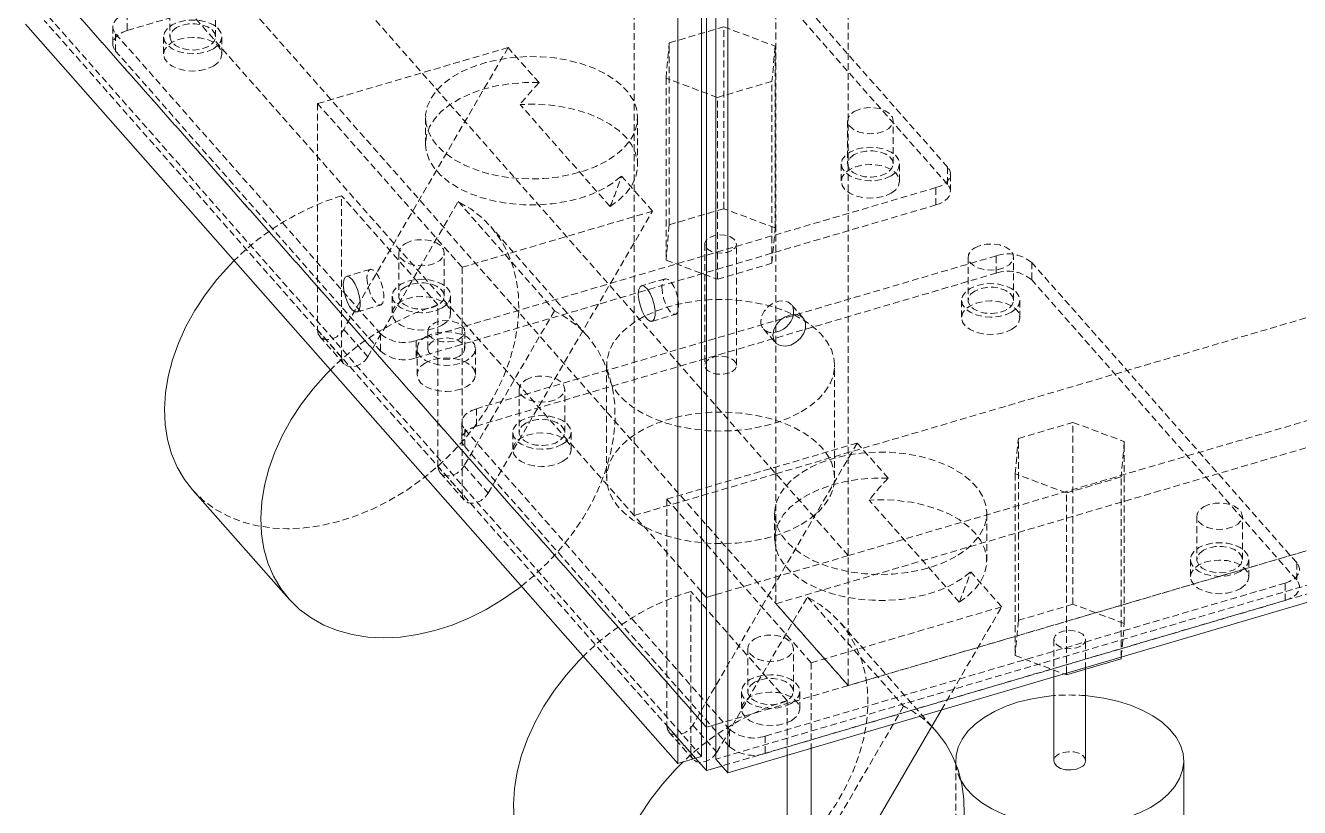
# Model space of a CAD drawing. Header units: millimetres. Extents: x 1529 to 6255, y 1713 to 5797.
# Drawn here: x 4524.1 to 4764.3, y 4418.7 to 4566.2 of the extents above; entities that cross this region are included whole.
import ezdxf

# ---------------------------------------------------------------- set-up
doc = ezdxf.new("R2010")
doc.units = ezdxf.units.MM
doc.linetypes.add('HIDDEN', pattern=[1.905, 1.27, -0.635])

msp = doc.modelspace()

# ---------------------------------------------------------------- linework, layer by layer
at = {"color": 7, "linetype": 'Continuous', "lineweight": 15}
for p, q in [((4651.606, 4996.657), (4651.606, 4428.344)), ((4647.151, 4995.346), (4647.151, 4427.034)), ((4654.296, 4996.152), (4654.296, 4427.84)), ((4656.566, 4425.268), (4656.566, 4993.58)), ((4652.514, 4964.6), (4652.514, 4458.344)), ((4524.12, 4566.427), (4647.151, 4427.034)), ((5011.989, 4529.813), (4656.566, 4425.268)), ((4555.622, 4478.622), (4573.781, 4458.047)), ((4652.514, 4458.344), (4651.606, 4459.373)), ((4654.296, 4458.868), (4652.514, 4458.344)), ((4652.514, 4458.344), (4652.514, 4433.848)), ((4720.411, 4443.728), (4730.7, 4446.754)), ((4730.7, 4446.754), (4730.73, 4447.083)), ((4730.7, 4446.754), (4730.7, 4447.074)), ((4724.016, 4427.522), (4724.016, 4444.788)), ((4718.016, 4443.343), (4718.016, 4427.522)), ((4719.933, 4443.907), (4720.411, 4443.728)), ((4720.411, 4443.728), (4720.411, 4444.048)), ((4677.184, 4403.406), (4696.839, 4437.114)), ((4652.514, 4433.848), (4651.606, 4434.877)), ((4651.606, 4434.877), (4652.514, 4433.848)), ((4652.514, 4433.848), (4654.296, 4434.372)), ((4652.514, 4433.848), (4654.296, 4434.372)), ((4652.514, 4433.848), (4652.514, 4425.683)), ((4695.84, 4433.094), (4695.03, 4434.012)), ((4672.265, 4429.886), (4672.265, 4403.287)), ((4647.151, 4427.034), (4651.606, 4428.344)), ((4652.514, 4425.683), (4650.462, 4428.008)), ((4654.296, 4427.84), (4656.566, 4425.268)), ((4667.725, 4408.431), (4667.725, 4428.55)), ((4699.516, 4427.522), (4699.516, 4427.054)), ((4742.516, 4406.292), (4742.516, 4427.522)), ((4655.441, 4426.543), (4652.514, 4425.683))]:
    msp.add_line(p, q, dxfattribs=at)
at = {"color": 7, "linetype": 'HIDDEN', "lineweight": 0}
for p, q in [((4665.625, 4481.638), (4665.625, 4987.893)), ((4638.895, 4980.031), (4638.895, 4473.775)), ((4679.245, 4972.462), (4679.245, 4466.207)), ((4679.245, 4466.207), (4554.397, 4607.658)), ((4651.606, 4459.373), (4527.667, 4599.795)), ((4697.977, 4539.48), (4648.038, 4596.061)), ((4543.302, 4565.227), (4641.313, 4594.056)), ((4697.977, 4536.214), (4648.038, 4592.795)), ((4554.397, 4583.161), (4679.245, 4441.711)), ((4651.606, 4434.877), (4527.667, 4575.299)), ((4527.667, 4575.299), (4651.606, 4434.877)), ((4551.359, 4572.194), (4551.359, 4564.029)), ((4559.959, 4564.029), (4559.959, 4572.194)), ((4650.462, 4428.008), (4527.667, 4567.134)), ((4651.606, 4428.344), (4528.575, 4567.738)), ((4543.302, 4568.493), (4543.302, 4565.227)), ((4540.572, 4565.921), (4540.572, 4562.655)), ((4541.117, 4564.611), (4591.056, 4508.03)), ((4541.117, 4561.345), (4541.117, 4564.611)), ((4645.503, 4562.893), (4655.791, 4565.919)), ((4655.791, 4565.919), (4665.475, 4562.289)), ((4655.791, 4531.625), (4655.791, 4565.919)), ((4550.159, 4564.029), (4550.159, 4560.763)), ((4561.159, 4560.763), (4561.159, 4564.029)), ((4579.197, 4551.449), (4615.114, 4562.013)), ((4615.114, 4562.013), (4584.116, 4508.852)), ((4620.954, 4555.397), (4615.114, 4562.013)), ((4644.899, 4556.236), (4645.503, 4562.893)), ((4645.503, 4528.598), (4645.503, 4562.893)), ((4665.475, 4562.289), (4664.871, 4555.632)), ((4665.475, 4527.994), (4665.475, 4562.289)), ((4591.056, 4504.764), (4541.117, 4561.345)), ((4665.625, 4481.638), (4932.927, 4560.263)), ((4644.899, 4556.236), (4644.899, 4521.942)), ((4654.583, 4552.606), (4644.899, 4556.236)), ((4664.871, 4555.632), (4654.583, 4552.606)), ((4664.871, 4521.337), (4664.871, 4555.632)), ((4654.583, 4518.311), (4654.583, 4552.606)), ((4606.436, 4520.587), (4579.197, 4551.449)), ((4579.197, 4551.449), (4579.197, 4508.732)), ((4634.351, 4532.035), (4617.37, 4551.275)), ((4599.547, 4548.779), (4599.547, 4543.88)), ((4639.547, 4539.797), (4639.547, 4548.779)), ((4679.134, 4548.227), (4679.134, 4540.062)), ((4687.734, 4540.062), (4687.734, 4548.227)), ((4679.245, 4466.207), (4946.547, 4544.832)), ((4654.296, 4434.372), (5011.501, 4539.441)), ((4677.934, 4540.062), (4677.934, 4536.796)), ((4688.934, 4536.796), (4688.934, 4540.062)), ((4697.977, 4539.48), (4697.977, 4536.214)), ((4698.522, 4534.904), (4698.522, 4538.17)), ((4597.781, 4506.769), (4695.791, 4535.598)), ((4642.353, 4531.151), (4636.514, 4537.768)), ((4665.625, 4457.142), (4932.927, 4535.767)), ((4695.791, 4532.332), (4695.791, 4535.598)), ((4601.896, 4513.482), (4583.737, 4534.057)), ((4583.737, 4503.589), (4583.737, 4534.057)), ((4588.656, 4503.708), (4605.715, 4532.965)), ((4597.781, 4503.503), (4695.791, 4532.332)), ((4605.715, 4532.965), (4623.875, 4512.39)), ((4642.353, 4531.151), (4606.436, 4520.587)), ((4611.356, 4477.99), (4642.353, 4531.151)), ((4655.791, 4531.625), (4645.503, 4528.598)), ((5009.719, 4532.385), (4654.296, 4427.84)), ((5011.501, 4531.276), (4655.441, 4426.543)), ((4665.475, 4527.994), (4655.791, 4531.625)), ((4630.012, 4507.677), (4611.852, 4528.252)), ((4645.503, 4528.598), (4644.899, 4521.942)), ((4664.871, 4521.337), (4665.475, 4527.994)), ((4652.187, 4524.968), (4652.187, 4502.105)), ((4658.187, 4502.105), (4658.187, 4524.968)), ((4594.488, 4523.33), (4594.488, 4515.164)), ((4603.088, 4515.164), (4603.088, 4523.33)), ((4707.141, 4522.739), (4609.131, 4493.91)), ((4644.899, 4521.942), (4654.583, 4518.311)), ((4654.583, 4518.311), (4664.871, 4521.337)), ((4701.834, 4522.509), (4701.834, 4514.344)), ((4707.141, 4519.473), (4707.141, 4522.739)), ((4710.434, 4514.344), (4710.434, 4522.509)), ((4763.805, 4464.897), (4713.866, 4521.477)), ((4713.866, 4521.477), (4713.866, 4518.211)), ((4589.103, 4520.179), (4584.648, 4518.869)), ((4606.436, 4520.587), (4606.436, 4477.87)), ((4609.131, 4490.644), (4707.141, 4519.473)), ((4946.547, 4520.335), (4679.245, 4441.711)), ((4644.717, 4518.41), (4640.262, 4517.1)), ((4763.805, 4461.631), (4713.866, 4518.211)), ((4593.288, 4515.164), (4593.288, 4511.898)), ((4604.288, 4511.898), (4604.288, 4515.164)), ((4700.634, 4514.344), (4700.634, 4511.077)), ((4711.634, 4511.077), (4711.634, 4514.344)), ((4586.623, 4512.153), (4591.078, 4513.464)), ((4601.896, 4483.014), (4601.896, 4513.482)), ((4623.875, 4512.39), (4606.816, 4483.133)), ((4642.237, 4510.384), (4646.692, 4511.694)), ((4670.774, 4511.012), (4668.504, 4513.584)), ((4583.737, 4503.589), (4579.197, 4508.732)), ((4579.621, 4507.533), (4584.161, 4502.39)), ((4584.116, 4508.852), (4588.656, 4503.708)), ((4591.056, 4508.03), (4591.056, 4504.764)), ((4597.781, 4506.769), (4597.781, 4503.503)), ((4599.956, 4508.505), (4599.956, 4505.239)), ((4606.956, 4505.239), (4606.956, 4508.505)), ((4663.255, 4508.952), (4665.525, 4506.38)), ((4597.956, 4505.239), (4597.956, 4500.339)), ((4608.956, 4500.339), (4608.956, 4505.239)), ((4633.687, 4502.105), (4633.687, 4480.875)), ((4676.687, 4480.875), (4676.687, 4502.105)), ((4617.188, 4497.611), (4617.188, 4489.446)), ((4625.788, 4489.446), (4625.788, 4497.611)), ((4609.131, 4493.91), (4609.131, 4490.644)), ((4606.4, 4491.338), (4606.4, 4488.072)), ((4606.945, 4490.027), (4656.884, 4433.447)), ((4606.945, 4486.761), (4606.945, 4490.027)), ((4711.331, 4488.31), (4721.62, 4491.336)), ((4721.62, 4491.336), (4731.304, 4487.706)), ((4721.62, 4457.042), (4721.62, 4491.336)), ((4615.988, 4489.446), (4615.988, 4486.18)), ((4626.988, 4486.18), (4626.988, 4489.446)), ((4645.025, 4476.865), (4680.943, 4487.43)), ((4680.943, 4487.43), (4649.945, 4434.268)), ((4686.782, 4480.814), (4680.943, 4487.43)), ((4710.727, 4481.653), (4711.331, 4488.31)), ((4711.331, 4454.015), (4711.331, 4488.31)), ((4731.304, 4487.706), (4730.7, 4481.049)), ((4731.304, 4453.411), (4731.304, 4487.706)), ((4656.884, 4430.181), (4606.945, 4486.761)), ((4606.436, 4477.87), (4601.896, 4483.014)), ((4606.816, 4483.133), (4611.356, 4477.99)), ((4602.32, 4481.815), (4606.86, 4476.671)), ((4638.895, 4473.775), (4665.625, 4481.638)), ((4679.245, 4466.207), (4665.625, 4481.638)), ((4665.625, 4481.638), (4665.625, 4457.142)), ((4710.727, 4481.653), (4710.727, 4447.358)), ((4720.411, 4478.023), (4710.727, 4481.653)), ((4730.7, 4481.049), (4720.411, 4478.023)), ((4730.7, 4447.074), (4730.7, 4481.049)), ((4720.411, 4444.048), (4720.411, 4478.023)), ((4672.265, 4446.003), (4645.025, 4476.865)), ((4645.025, 4476.865), (4645.025, 4434.149)), ((4700.18, 4457.451), (4683.198, 4476.691)), ((4651.606, 4459.373), (4638.895, 4473.775)), ((4665.375, 4474.196), (4665.375, 4469.297)), ((4705.375, 4465.214), (4705.375, 4474.196)), ((4744.963, 4473.644), (4744.963, 4465.479)), ((4753.563, 4465.479), (4753.563, 4473.644)), ((4679.245, 4466.207), (4654.296, 4458.868)), ((4679.245, 4441.711), (4679.245, 4466.207)), ((4743.763, 4465.479), (4743.763, 4462.213)), ((4754.763, 4462.213), (4754.763, 4465.479)), ((4763.805, 4464.897), (4763.805, 4461.631)), ((4663.609, 4432.186), (4761.62, 4461.015)), ((4708.182, 4456.568), (4702.343, 4463.184)), ((4761.62, 4457.749), (4761.62, 4461.015)), ((4667.725, 4438.899), (4649.565, 4459.474)), ((4649.565, 4429.005), (4649.565, 4459.474)), ((4654.485, 4429.125), (4671.544, 4458.381)), ((4663.609, 4428.92), (4761.62, 4457.749)), ((4679.245, 4441.711), (4665.625, 4457.142)), ((4671.544, 4458.381), (4689.703, 4437.807)), ((4708.182, 4456.568), (4672.265, 4446.003)), ((4696.839, 4437.114), (4708.182, 4456.568)), ((4721.62, 4457.042), (4711.331, 4454.015)), ((4731.304, 4453.411), (4721.62, 4457.042)), ((4711.331, 4454.015), (4710.727, 4447.358)), ((4695.03, 4434.012), (4677.681, 4453.668)), ((4730.73, 4447.083), (4731.304, 4453.411)), ((4718.016, 4450.385), (4718.016, 4443.343)), ((4724.016, 4444.788), (4724.016, 4450.385)), ((4660.317, 4448.746), (4660.317, 4440.581)), ((4668.917, 4440.581), (4668.917, 4448.746)), ((4710.727, 4447.358), (4719.933, 4443.907)), ((4672.265, 4446.003), (4672.265, 4429.886)), ((4654.296, 4434.372), (4679.245, 4441.711)), ((4659.117, 4440.581), (4659.117, 4437.315)), ((4670.117, 4437.315), (4670.117, 4440.581)), ((4667.725, 4428.55), (4667.725, 4438.899)), ((4689.703, 4437.807), (4672.644, 4408.55)), ((4649.565, 4429.005), (4645.025, 4434.149)), ((4645.449, 4432.95), (4649.989, 4427.806)), ((4649.945, 4434.268), (4654.485, 4429.125)), ((4656.884, 4433.447), (4656.884, 4430.181)), ((4663.609, 4432.186), (4663.609, 4428.92)), ((4699.516, 4427.054), (4699.516, 4408.205))]:
    msp.add_line(p, q, dxfattribs=at)
at = {"color": 7, "linetype": 'HIDDEN', "lineweight": 0, "flags": 128}
for points in [[(4543.302, 4568.493), (4542.476, 4568.188), (4541.77, 4567.796), (4541.209, 4567.332), (4540.817, 4566.813), (4540.607, 4566.26), (4540.587, 4565.695), (4540.76, 4565.138), (4541.117, 4564.611)], [(4559.548, 4561.784), (4558.409, 4561.279), (4557.083, 4560.962), (4555.659, 4560.854), (4554.236, 4560.962), (4552.909, 4561.279), (4551.77, 4561.784), (4550.896, 4562.441), (4550.347, 4563.207), (4550.159, 4564.029), (4550.347, 4564.851), (4550.896, 4565.617), (4551.77, 4566.274), (4552.909, 4566.779), (4554.236, 4567.096), (4555.659, 4567.204), (4557.083, 4567.096), (4558.409, 4566.779), (4559.548, 4566.274), (4560.422, 4565.617), (4560.972, 4564.851), (4561.159, 4564.029), (4560.972, 4563.207), (4560.422, 4562.441), (4559.548, 4561.784)], [(4543.302, 4565.227), (4542.476, 4564.922), (4541.77, 4564.53), (4541.209, 4564.065), (4540.817, 4563.547), (4540.607, 4562.994), (4540.587, 4562.428), (4540.76, 4561.871), (4541.117, 4561.345)], [(4552.619, 4565.784), (4551.858, 4565.189), (4551.434, 4564.49), (4551.386, 4563.751), (4551.718, 4563.036), (4552.4, 4562.41), (4553.372, 4561.927), (4554.546, 4561.631), (4555.82, 4561.548), (4557.08, 4561.686), (4558.213, 4562.032), (4559.119, 4562.555), (4559.718, 4563.209), (4559.956, 4563.936), (4559.813, 4564.671), (4559.3, 4565.35), (4558.464, 4565.911), (4557.379, 4566.304), (4556.141, 4566.496), (4554.86, 4566.468), (4553.65, 4566.224), (4552.619, 4565.784)], [(4559.548, 4558.518), (4560.422, 4559.175), (4560.972, 4559.941), (4561.159, 4560.763), (4560.972, 4561.585), (4560.422, 4562.35), (4559.548, 4563.008), (4558.409, 4563.513), (4557.083, 4563.83), (4555.659, 4563.938), (4554.236, 4563.83), (4552.909, 4563.513), (4551.77, 4563.008), (4550.896, 4562.35), (4550.347, 4561.585), (4550.159, 4560.763), (4550.347, 4559.941), (4550.896, 4559.175), (4551.77, 4558.518), (4552.909, 4558.013), (4554.236, 4557.696), (4555.659, 4557.588), (4557.083, 4557.696), (4558.409, 4558.013), (4559.548, 4558.518)], [(4633.689, 4540.615), (4631.678, 4539.6), (4629.45, 4538.748), (4627.046, 4538.076), (4624.508, 4537.594), (4621.881, 4537.312), (4619.213, 4537.235), (4616.55, 4537.364), (4613.941, 4537.696), (4611.432, 4538.227), (4609.068, 4538.945), (4606.891, 4539.839), (4604.94, 4540.893), (4603.249, 4542.087), (4601.85, 4543.401), (4600.766, 4544.81), (4600.017, 4546.291), (4599.616, 4547.816), (4599.572, 4549.358), (4599.884, 4550.89), (4600.546, 4552.384), (4601.548, 4553.814), (4602.871, 4555.154), (4604.492, 4556.38), (4606.381, 4557.47), (4608.505, 4558.406), (4610.826, 4559.17), (4613.303, 4559.748), (4615.891, 4560.131), (4618.544, 4560.311), (4621.216, 4560.285), (4623.857, 4560.054), (4626.422, 4559.621), (4628.864, 4558.996), (4631.14, 4558.188), (4633.208, 4557.212), (4635.033, 4556.085), (4636.582, 4554.828), (4637.827, 4553.464), (4638.745, 4552.015), (4639.321, 4550.509), (4639.544, 4548.972), (4639.41, 4547.432), (4638.922, 4545.915), (4638.088, 4544.45), (4636.923, 4543.062), (4635.448, 4541.776), (4633.689, 4540.615)], [(4620.954, 4555.397), (4618.23, 4555.401), (4615.531, 4555.191), (4612.906, 4554.771), (4610.405, 4554.149), (4608.073, 4553.337), (4605.953, 4552.349), (4604.086, 4551.204), (4602.506, 4549.924), (4601.241, 4548.531), (4600.316, 4547.052), (4599.748, 4545.515), (4599.547, 4543.947), (4599.717, 4542.377), (4600.254, 4540.836), (4601.15, 4539.351), (4602.386, 4537.95), (4603.941, 4536.659), (4605.785, 4535.502), (4607.884, 4534.5), (4610.2, 4533.673), (4612.689, 4533.034), (4615.305, 4532.597), (4618, 4532.369), (4620.724, 4532.354), (4623.425, 4532.554), (4626.055, 4532.963), (4628.564, 4533.574), (4630.906, 4534.377), (4633.037, 4535.356), (4634.918, 4536.493), (4636.514, 4537.768)], [(4634.351, 4532.035), (4636.018, 4533.249), (4637.389, 4534.581), (4638.438, 4536.007), (4639.147, 4537.501), (4639.503, 4539.037), (4639.5, 4540.586), (4639.137, 4542.121), (4638.422, 4543.614), (4637.367, 4545.039), (4635.991, 4546.369), (4634.318, 4547.581), (4632.38, 4548.653), (4630.211, 4549.565), (4627.85, 4550.301), (4625.339, 4550.848), (4622.723, 4551.197), (4620.051, 4551.339), (4617.37, 4551.275)], [(4680.394, 4549.983), (4681.425, 4550.422), (4682.635, 4550.666), (4683.916, 4550.694), (4685.154, 4550.503), (4686.239, 4550.109), (4687.075, 4549.548), (4687.588, 4548.87), (4687.731, 4548.135), (4687.493, 4547.408), (4686.894, 4546.753), (4685.987, 4546.23), (4684.854, 4545.884), (4683.595, 4545.747), (4682.321, 4545.83), (4681.146, 4546.126), (4680.175, 4546.608), (4679.493, 4547.235), (4679.161, 4547.949), (4679.209, 4548.689), (4679.632, 4549.387), (4680.394, 4549.983)], [(4687.323, 4537.817), (4686.184, 4537.312), (4684.858, 4536.995), (4683.434, 4536.887), (4682.011, 4536.995), (4680.684, 4537.312), (4679.545, 4537.817), (4678.671, 4538.474), (4678.121, 4539.24), (4677.934, 4540.062), (4678.121, 4540.884), (4678.671, 4541.65), (4679.545, 4542.307), (4680.684, 4542.812), (4682.011, 4543.129), (4683.434, 4543.237), (4684.858, 4543.129), (4686.184, 4542.812), (4687.323, 4542.307), (4688.197, 4541.65), (4688.747, 4540.884), (4688.934, 4540.062), (4688.747, 4539.24), (4688.197, 4538.474), (4687.323, 4537.817)], [(4680.394, 4541.817), (4679.632, 4541.222), (4679.209, 4540.524), (4679.161, 4539.784), (4679.493, 4539.069), (4680.175, 4538.443), (4681.146, 4537.96), (4682.321, 4537.664), (4683.595, 4537.581), (4684.854, 4537.719), (4685.987, 4538.065), (4686.894, 4538.588), (4687.493, 4539.242), (4687.731, 4539.969), (4687.588, 4540.704), (4687.075, 4541.383), (4686.239, 4541.944), (4685.154, 4542.337), (4683.916, 4542.529), (4682.635, 4542.501), (4681.425, 4542.257), (4680.394, 4541.817)], [(4687.323, 4534.551), (4688.197, 4535.208), (4688.747, 4535.974), (4688.934, 4536.796), (4688.747, 4537.618), (4688.197, 4538.383), (4687.323, 4539.041), (4686.184, 4539.546), (4684.858, 4539.863), (4683.434, 4539.971), (4682.011, 4539.863), (4680.684, 4539.546), (4679.545, 4539.041), (4678.671, 4538.383), (4678.121, 4537.618), (4677.934, 4536.796), (4678.121, 4535.974), (4678.671, 4535.208), (4679.545, 4534.551), (4680.684, 4534.046), (4682.011, 4533.729), (4683.434, 4533.621), (4684.858, 4533.729), (4686.184, 4534.046), (4687.323, 4534.551)], [(4695.791, 4535.598), (4696.617, 4535.903), (4697.324, 4536.295), (4697.884, 4536.76), (4698.277, 4537.278), (4698.487, 4537.831), (4698.506, 4538.396), (4698.334, 4538.953), (4697.977, 4539.48)], [(4695.791, 4532.332), (4696.617, 4532.637), (4697.324, 4533.029), (4697.884, 4533.493), (4698.277, 4534.012), (4698.487, 4534.564), (4698.506, 4535.13), (4698.334, 4535.687), (4697.977, 4536.214)], [(4555.622, 4478.622), (4555.737, 4478.491), (4557.648, 4476.632), (4559.807, 4475.027), (4562.195, 4473.694), (4564.787, 4472.643), (4567.56, 4471.886), (4570.487, 4471.429), (4573.54, 4471.278), (4576.69, 4471.432), (4579.908, 4471.892), (4583.162, 4472.652), (4586.421, 4473.705), (4589.655, 4475.041), (4592.832, 4476.648), (4595.923, 4478.51), (4598.898, 4480.61), (4601.728, 4482.926), (4604.387, 4485.439), (4606.849, 4488.122), (4609.091, 4490.952), (4611.092, 4493.9), (4612.832, 4496.94), (4614.295, 4500.041), (4615.467, 4503.175), (4616.336, 4506.311), (4616.895, 4509.419), (4617.138, 4512.471), (4617.063, 4515.437), (4616.671, 4518.288), (4615.965, 4520.998), (4614.952, 4523.54), (4613.641, 4525.891), (4612.046, 4528.029), (4610.181, 4529.932), (4608.064, 4531.582), (4605.715, 4532.965), (4605.715, 4532.965)], [(4595.748, 4525.085), (4596.779, 4525.524), (4597.989, 4525.769), (4599.27, 4525.796), (4600.508, 4525.605), (4601.593, 4525.211), (4602.429, 4524.65), (4602.942, 4523.972), (4603.085, 4523.237), (4602.847, 4522.51), (4602.248, 4521.855), (4601.342, 4521.332), (4600.209, 4520.986), (4598.949, 4520.849), (4597.675, 4520.932), (4596.501, 4521.228), (4595.529, 4521.71), (4594.847, 4522.337), (4594.515, 4523.052), (4594.563, 4523.791), (4594.987, 4524.489), (4595.748, 4525.085)], [(4657.308, 4523.743), (4656.455, 4523.398), (4655.448, 4523.243), (4654.41, 4523.295), (4653.466, 4523.549), (4652.73, 4523.975), (4652.289, 4524.52), (4652.198, 4525.119), (4652.468, 4525.7), (4653.066, 4526.193), (4653.919, 4526.538), (4654.925, 4526.693), (4655.963, 4526.641), (4656.908, 4526.387), (4657.644, 4525.961), (4658.085, 4525.416), (4658.176, 4524.817), (4657.906, 4524.236), (4657.308, 4523.743)], [(4703.093, 4524.264), (4704.124, 4524.704), (4705.334, 4524.948), (4706.615, 4524.976), (4707.853, 4524.784), (4708.938, 4524.391), (4709.775, 4523.83), (4710.287, 4523.152), (4710.431, 4522.416), (4710.192, 4521.689), (4709.593, 4521.035), (4708.687, 4520.512), (4707.554, 4520.166), (4706.294, 4520.028), (4705.021, 4520.111), (4703.846, 4520.407), (4702.874, 4520.89), (4702.192, 4521.516), (4701.861, 4522.231), (4701.909, 4522.971), (4702.332, 4523.669), (4703.093, 4524.264)], [(4588.502, 4518.622), (4588.588, 4517.596), (4588.837, 4516.487), (4589.221, 4515.414), (4589.7, 4514.493), (4590.222, 4513.825), (4590.729, 4513.481), (4591.167, 4513.5), (4591.488, 4513.878), (4591.658, 4514.575), (4591.658, 4515.516), (4591.488, 4516.598), (4591.167, 4517.705), (4590.729, 4518.716), (4590.222, 4519.521), (4589.7, 4520.034), (4589.221, 4520.199), (4588.837, 4519.998), (4588.588, 4519.452), (4588.502, 4518.622)], [(4602.678, 4512.919), (4601.538, 4512.414), (4600.212, 4512.097), (4598.788, 4511.989), (4597.365, 4512.097), (4596.038, 4512.414), (4594.899, 4512.919), (4594.025, 4513.577), (4593.476, 4514.342), (4593.288, 4515.164), (4593.476, 4515.986), (4594.025, 4516.752), (4594.899, 4517.409), (4596.038, 4517.914), (4597.365, 4518.231), (4598.788, 4518.339), (4600.212, 4518.231), (4601.538, 4517.914), (4602.678, 4517.409), (4603.552, 4516.752), (4604.101, 4515.986), (4604.288, 4515.164), (4604.101, 4514.342), (4603.552, 4513.577), (4602.678, 4512.919)], [(4595.748, 4516.919), (4594.987, 4516.324), (4594.563, 4515.626), (4594.515, 4514.886), (4594.847, 4514.171), (4595.529, 4513.545), (4596.501, 4513.062), (4597.675, 4512.766), (4598.949, 4512.684), (4600.209, 4512.821), (4601.342, 4513.167), (4602.248, 4513.69), (4602.847, 4514.344), (4603.085, 4515.071), (4602.942, 4515.807), (4602.429, 4516.485), (4601.593, 4517.046), (4600.508, 4517.439), (4599.27, 4517.631), (4597.989, 4517.603), (4596.779, 4517.359), (4595.748, 4516.919)], [(4644.115, 4516.852), (4644.202, 4515.827), (4644.45, 4514.717), (4644.835, 4513.644), (4645.314, 4512.724), (4645.836, 4512.055), (4646.343, 4511.712), (4646.781, 4511.73), (4647.102, 4512.109), (4647.272, 4512.806), (4647.272, 4513.747), (4647.102, 4514.829), (4646.781, 4515.935), (4646.343, 4516.946), (4645.836, 4517.752), (4645.314, 4518.265), (4644.835, 4518.429), (4644.45, 4518.228), (4644.202, 4517.683), (4644.115, 4516.852)], [(4710.023, 4512.099), (4708.884, 4511.594), (4707.557, 4511.277), (4706.134, 4511.169), (4704.71, 4511.277), (4703.384, 4511.594), (4702.245, 4512.099), (4701.37, 4512.756), (4700.821, 4513.522), (4700.634, 4514.344), (4700.821, 4515.165), (4701.37, 4515.931), (4702.244, 4516.589), (4703.384, 4517.093), (4704.71, 4517.411), (4706.134, 4517.519), (4707.557, 4517.411), (4708.884, 4517.093), (4710.023, 4516.589), (4710.897, 4515.931), (4711.446, 4515.165), (4711.634, 4514.344), (4711.446, 4513.522), (4710.897, 4512.756), (4710.023, 4512.099)], [(4703.093, 4516.099), (4702.332, 4515.504), (4701.909, 4514.805), (4701.861, 4514.066), (4702.192, 4513.351), (4702.874, 4512.724), (4703.846, 4512.242), (4705.021, 4511.946), (4706.294, 4511.863), (4707.554, 4512.001), (4708.687, 4512.346), (4709.593, 4512.87), (4710.192, 4513.524), (4710.431, 4514.251), (4710.287, 4514.986), (4709.775, 4515.664), (4708.938, 4516.225), (4707.853, 4516.619), (4706.615, 4516.81), (4705.334, 4516.783), (4704.124, 4516.538), (4703.093, 4516.099)], [(4602.678, 4509.653), (4603.552, 4510.31), (4604.101, 4511.076), (4604.288, 4511.898), (4604.101, 4512.72), (4603.552, 4513.485), (4602.678, 4514.143), (4601.538, 4514.648), (4600.212, 4514.965), (4598.788, 4515.073), (4597.365, 4514.965), (4596.038, 4514.648), (4594.899, 4514.143), (4594.025, 4513.485), (4593.476, 4512.72), (4593.288, 4511.898), (4593.476, 4511.076), (4594.025, 4510.31), (4594.899, 4509.653), (4596.038, 4509.148), (4597.365, 4508.831), (4598.788, 4508.723), (4600.212, 4508.831), (4601.538, 4509.148), (4602.678, 4509.653)], [(4670.39, 4493.328), (4672.209, 4494.523), (4673.749, 4495.842), (4674.984, 4497.263), (4675.894, 4498.765), (4676.464, 4500.321), (4676.684, 4501.906), (4676.552, 4503.494), (4676.069, 4505.06), (4675.242, 4506.578), (4674.087, 4508.021), (4672.621, 4509.368), (4670.869, 4510.595), (4668.86, 4511.683), (4666.626, 4512.614), (4664.204, 4513.372), (4661.634, 4513.945), (4658.958, 4514.324), (4656.22, 4514.502), (4653.466, 4514.477), (4650.739, 4514.248), (4648.086, 4513.82), (4645.549, 4513.2), (4643.171, 4512.397), (4640.989, 4511.425), (4639.041, 4510.301), (4637.358, 4509.042), (4635.968, 4507.669), (4634.893, 4506.204), (4634.152, 4504.672), (4633.756, 4503.098), (4633.712, 4501.508), (4634.02, 4499.928), (4634.676, 4498.383), (4635.669, 4496.9), (4636.982, 4495.501), (4638.595, 4494.212), (4640.479, 4493.052), (4642.605, 4492.04), (4644.938, 4491.194), (4647.439, 4490.527), (4650.067, 4490.05), (4652.78, 4489.771), (4655.532, 4489.695), (4658.278, 4489.822), (4660.973, 4490.151), (4663.574, 4490.676), (4666.036, 4491.389), (4668.321, 4492.278), (4670.39, 4493.328)], [(4668.954, 4511.694), (4668.956, 4511.702), (4668.956, 4512.643), (4668.622, 4513.435), (4667.992, 4513.992), (4667.132, 4514.254), (4666.137, 4514.192), (4665.114, 4513.813), (4664.174, 4513.159), (4663.419, 4512.299), (4662.93, 4511.328), (4662.761, 4510.351), (4662.761, 4510.351)], [(4710.023, 4508.832), (4710.897, 4509.49), (4711.446, 4510.256), (4711.634, 4511.077), (4711.446, 4511.899), (4710.897, 4512.665), (4710.023, 4513.323), (4708.884, 4513.827), (4707.557, 4514.144), (4706.134, 4514.253), (4704.71, 4514.144), (4703.384, 4513.827), (4702.244, 4513.323), (4701.37, 4512.665), (4700.821, 4511.899), (4700.634, 4511.077), (4700.821, 4510.256), (4701.37, 4509.49), (4702.245, 4508.832), (4703.384, 4508.328), (4704.71, 4508.011), (4706.134, 4507.902), (4707.557, 4508.011), (4708.884, 4508.328), (4710.023, 4508.832)], [(4617.632, 4460.479), (4619.888, 4462.352), (4622.547, 4464.864), (4625.009, 4467.548), (4627.251, 4470.377), (4629.252, 4473.326), (4630.992, 4476.365), (4632.454, 4479.466), (4633.626, 4482.6), (4634.496, 4485.736), (4635.055, 4488.845), (4635.298, 4491.896), (4635.223, 4494.862), (4634.83, 4497.713), (4634.124, 4500.423), (4633.111, 4502.966), (4631.801, 4505.317), (4630.205, 4507.454), (4628.34, 4509.357), (4626.223, 4511.007), (4623.875, 4512.39)], [(4605.931, 4507.076), (4606.6, 4507.617), (4606.929, 4508.255), (4606.881, 4508.919), (4606.462, 4509.539), (4605.718, 4510.047), (4604.728, 4510.387), (4603.6, 4510.524), (4602.457, 4510.441), (4601.422, 4510.149), (4600.607, 4509.679), (4600.101, 4509.081), (4599.959, 4508.421), (4600.195, 4507.77), (4600.785, 4507.199), (4601.664, 4506.769), (4602.737, 4506.527), (4603.889, 4506.5), (4604.993, 4506.69), (4605.931, 4507.076)], [(4579.197, 4508.732), (4579.333, 4507.999), (4579.729, 4507.422), (4580.344, 4507.058), (4581.115, 4506.947), (4581.963, 4507.098), (4582.801, 4507.496), (4583.544, 4508.101), (4584.116, 4508.852)], [(4599.567, 4507.484), (4600.706, 4507.988), (4602.032, 4508.305), (4603.456, 4508.414), (4604.879, 4508.305), (4606.206, 4507.988), (4607.345, 4507.484), (4608.219, 4506.826), (4608.768, 4506.06), (4608.956, 4505.239), (4608.768, 4504.417), (4608.219, 4503.651), (4607.345, 4502.993), (4606.206, 4502.489), (4604.879, 4502.172), (4603.456, 4502.063), (4602.032, 4502.172), (4600.706, 4502.489), (4599.567, 4502.993), (4598.693, 4503.651), (4598.143, 4504.417), (4597.956, 4505.239), (4598.143, 4506.06), (4598.693, 4506.826), (4599.567, 4507.484)], [(4605.931, 4503.81), (4604.993, 4503.423), (4603.889, 4503.234), (4602.737, 4503.261), (4601.664, 4503.503), (4600.785, 4503.933), (4600.195, 4504.504), (4599.959, 4505.155), (4600.101, 4505.815), (4600.607, 4506.413), (4601.422, 4506.883), (4602.457, 4507.175), (4603.6, 4507.257), (4604.728, 4507.121), (4605.718, 4506.78), (4606.462, 4506.273), (4606.881, 4505.653), (4606.929, 4504.989), (4606.6, 4504.351), (4605.931, 4503.81)], [(4588.656, 4503.708), (4588.084, 4502.958), (4587.341, 4502.353), (4586.502, 4501.954), (4585.655, 4501.803), (4584.884, 4501.915), (4584.269, 4502.278), (4583.873, 4502.856), (4583.737, 4503.589)], [(4599.567, 4502.584), (4598.693, 4501.927), (4598.143, 4501.161), (4597.956, 4500.339), (4598.143, 4499.518), (4598.693, 4498.752), (4599.567, 4498.094), (4600.706, 4497.59), (4602.032, 4497.272), (4603.456, 4497.164), (4604.879, 4497.272), (4606.206, 4497.59), (4607.345, 4498.094), (4608.219, 4498.752), (4608.768, 4499.518), (4608.956, 4500.339), (4608.768, 4501.161), (4608.219, 4501.927), (4607.345, 4502.584), (4606.206, 4503.089), (4604.879, 4503.406), (4603.456, 4503.514), (4602.032, 4503.406), (4600.706, 4503.089), (4599.567, 4502.584)], [(4657.308, 4500.88), (4657.906, 4501.373), (4658.176, 4501.954), (4658.085, 4502.553), (4657.644, 4503.098), (4656.908, 4503.523), (4655.963, 4503.778), (4654.925, 4503.83), (4653.919, 4503.674), (4653.066, 4503.329), (4652.468, 4502.837), (4652.198, 4502.256), (4652.289, 4501.657), (4652.73, 4501.111), (4653.466, 4500.686), (4654.41, 4500.432), (4655.448, 4500.38), (4656.455, 4500.535), (4657.308, 4500.88)], [(4618.447, 4499.366), (4619.479, 4499.806), (4620.689, 4500.05), (4621.969, 4500.078), (4623.208, 4499.886), (4624.293, 4499.493), (4625.129, 4498.932), (4625.641, 4498.254), (4625.785, 4497.518), (4625.547, 4496.791), (4624.948, 4496.137), (4624.041, 4495.614), (4622.908, 4495.268), (4621.649, 4495.131), (4620.375, 4495.213), (4619.2, 4495.509), (4618.229, 4495.992), (4617.547, 4496.619), (4617.215, 4497.333), (4617.263, 4498.073), (4617.686, 4498.771), (4618.447, 4499.366)], [(4609.131, 4493.91), (4608.305, 4493.605), (4607.598, 4493.212), (4607.038, 4492.748), (4606.645, 4492.23), (4606.435, 4491.677), (4606.416, 4491.111), (4606.588, 4490.554), (4606.945, 4490.027)], [(4625.377, 4487.201), (4624.238, 4486.696), (4622.911, 4486.379), (4621.488, 4486.271), (4620.064, 4486.379), (4618.738, 4486.696), (4617.599, 4487.201), (4616.725, 4487.858), (4616.175, 4488.624), (4615.988, 4489.446), (4616.175, 4490.268), (4616.725, 4491.033), (4617.599, 4491.691), (4618.738, 4492.195), (4620.064, 4492.513), (4621.488, 4492.621), (4622.911, 4492.513), (4624.238, 4492.195), (4625.377, 4491.691), (4626.251, 4491.033), (4626.801, 4490.268), (4626.988, 4489.446), (4626.801, 4488.624), (4626.251, 4487.858), (4625.377, 4487.201)], [(4670.39, 4472.098), (4672.209, 4473.293), (4673.749, 4474.612), (4674.984, 4476.033), (4675.894, 4477.534), (4676.464, 4479.09), (4676.684, 4480.676), (4676.552, 4482.264), (4676.069, 4483.83), (4675.242, 4485.347), (4674.087, 4486.791), (4672.621, 4488.138), (4670.869, 4489.365), (4668.86, 4490.453), (4666.626, 4491.384), (4664.204, 4492.142), (4661.634, 4492.715), (4658.958, 4493.094), (4656.22, 4493.272), (4653.466, 4493.247), (4650.739, 4493.018), (4648.086, 4492.59), (4645.549, 4491.97), (4643.171, 4491.167), (4640.989, 4490.195), (4639.041, 4489.071), (4637.358, 4487.812), (4635.968, 4486.439), (4634.893, 4484.974), (4634.152, 4483.442), (4633.756, 4481.868), (4633.712, 4480.278), (4634.02, 4478.698), (4634.676, 4477.153), (4635.669, 4475.669), (4636.982, 4474.271), (4638.595, 4472.982), (4640.479, 4471.822), (4642.605, 4470.81), (4644.938, 4469.964), (4647.439, 4469.297), (4650.067, 4468.82), (4652.78, 4468.541), (4655.532, 4468.465), (4658.278, 4468.592), (4660.973, 4468.921), (4663.574, 4469.446), (4666.036, 4470.159), (4668.321, 4471.048), (4670.39, 4472.098)], [(4609.131, 4490.644), (4608.305, 4490.338), (4607.598, 4489.946), (4607.038, 4489.482), (4606.645, 4488.964), (4606.435, 4488.411), (4606.416, 4487.845), (4606.588, 4487.288), (4606.945, 4486.761)], [(4618.447, 4491.201), (4617.686, 4490.606), (4617.263, 4489.907), (4617.215, 4489.168), (4617.547, 4488.453), (4618.229, 4487.827), (4619.2, 4487.344), (4620.375, 4487.048), (4621.649, 4486.965), (4622.908, 4487.103), (4624.041, 4487.448), (4624.948, 4487.972), (4625.547, 4488.626), (4625.785, 4489.353), (4625.641, 4490.088), (4625.129, 4490.766), (4624.293, 4491.327), (4623.208, 4491.721), (4621.969, 4491.912), (4620.689, 4491.885), (4619.479, 4491.64), (4618.447, 4491.201)], [(4625.377, 4483.934), (4626.251, 4484.592), (4626.801, 4485.358), (4626.988, 4486.18), (4626.801, 4487.001), (4626.251, 4487.767), (4625.377, 4488.425), (4624.238, 4488.929), (4622.911, 4489.246), (4621.488, 4489.355), (4620.064, 4489.246), (4618.738, 4488.929), (4617.599, 4488.425), (4616.725, 4487.767), (4616.175, 4487.001), (4615.988, 4486.18), (4616.175, 4485.358), (4616.725, 4484.592), (4617.599, 4483.934), (4618.738, 4483.43), (4620.064, 4483.113), (4621.488, 4483.005), (4622.911, 4483.113), (4624.238, 4483.43), (4625.377, 4483.934)], [(4699.517, 4466.032), (4697.506, 4465.017), (4695.279, 4464.165), (4692.874, 4463.493), (4690.336, 4463.011), (4687.709, 4462.729), (4685.041, 4462.652), (4682.379, 4462.781), (4679.77, 4463.113), (4677.261, 4463.643), (4674.897, 4464.362), (4672.72, 4465.256), (4670.769, 4466.309), (4669.078, 4467.504), (4667.678, 4468.817), (4666.594, 4470.227), (4665.845, 4471.708), (4665.445, 4473.233), (4665.4, 4474.775), (4665.712, 4476.306), (4666.375, 4477.801), (4667.377, 4479.23), (4668.7, 4480.57), (4670.32, 4481.797), (4672.209, 4482.887), (4674.333, 4483.823), (4676.655, 4484.586), (4679.131, 4485.165), (4681.72, 4485.547), (4684.373, 4485.727), (4687.044, 4485.702), (4689.686, 4485.47), (4692.251, 4485.038), (4694.693, 4484.412), (4696.968, 4483.604), (4699.037, 4482.628), (4700.862, 4481.502), (4702.411, 4480.245), (4703.655, 4478.88), (4704.574, 4477.432), (4705.15, 4475.926), (4705.373, 4474.389), (4705.239, 4472.849), (4704.75, 4471.332), (4703.916, 4469.867), (4702.751, 4468.479), (4701.276, 4467.193), (4699.517, 4466.032)], [(4601.896, 4483.014), (4602.033, 4482.281), (4602.429, 4481.703), (4603.043, 4481.34), (4603.814, 4481.228), (4604.662, 4481.379), (4605.5, 4481.778), (4606.244, 4482.383), (4606.816, 4483.133)], [(4686.782, 4480.814), (4684.059, 4480.818), (4681.359, 4480.607), (4678.735, 4480.188), (4676.233, 4479.566), (4673.901, 4478.754), (4671.782, 4477.766), (4669.915, 4476.621), (4668.334, 4475.341), (4667.07, 4473.948), (4666.145, 4472.469), (4665.577, 4470.931), (4665.376, 4469.363), (4665.545, 4467.794), (4666.083, 4466.253), (4666.978, 4464.768), (4668.215, 4463.367), (4669.77, 4462.076), (4671.614, 4460.919), (4673.713, 4459.917), (4676.029, 4459.089), (4678.518, 4458.451), (4681.134, 4458.014), (4683.829, 4457.786), (4686.552, 4457.771), (4689.254, 4457.97), (4691.884, 4458.38), (4694.393, 4458.991), (4696.734, 4459.794), (4698.866, 4460.773), (4700.747, 4461.91), (4702.343, 4463.184)], [(4606.436, 4477.87), (4606.573, 4477.137), (4606.969, 4476.56), (4607.583, 4476.196), (4608.354, 4476.085), (4609.202, 4476.236), (4610.04, 4476.634), (4610.783, 4477.239), (4611.356, 4477.99)], [(4700.18, 4457.451), (4701.847, 4458.665), (4703.217, 4459.998), (4704.267, 4461.424), (4704.976, 4462.918), (4705.332, 4464.454), (4705.329, 4466.003), (4704.966, 4467.538), (4704.251, 4469.031), (4703.195, 4470.456), (4701.819, 4471.786), (4700.147, 4472.998), (4698.209, 4474.069), (4696.04, 4474.982), (4693.678, 4475.718), (4691.167, 4476.265), (4688.552, 4476.613), (4685.88, 4476.756), (4683.198, 4476.691)], [(4746.222, 4475.399), (4747.253, 4475.839), (4748.463, 4476.083), (4749.744, 4476.111), (4750.982, 4475.919), (4752.068, 4475.526), (4752.904, 4474.965), (4753.416, 4474.287), (4753.56, 4473.551), (4753.321, 4472.824), (4752.722, 4472.17), (4751.816, 4471.647), (4750.683, 4471.301), (4749.423, 4471.164), (4748.15, 4471.246), (4746.975, 4471.542), (4746.003, 4472.025), (4745.321, 4472.652), (4744.99, 4473.366), (4745.038, 4474.106), (4745.461, 4474.804), (4746.222, 4475.399)], [(4753.152, 4463.234), (4752.013, 4462.729), (4750.686, 4462.412), (4749.263, 4462.304), (4747.839, 4462.412), (4746.513, 4462.729), (4745.374, 4463.234), (4744.5, 4463.891), (4743.95, 4464.657), (4743.763, 4465.479), (4743.95, 4466.301), (4744.5, 4467.066), (4745.374, 4467.724), (4746.513, 4468.228), (4747.839, 4468.546), (4749.263, 4468.654), (4750.686, 4468.546), (4752.013, 4468.228), (4753.152, 4467.724), (4754.026, 4467.066), (4754.575, 4466.301), (4754.763, 4465.479), (4754.575, 4464.657), (4754.026, 4463.891), (4753.152, 4463.234)], [(4746.222, 4467.234), (4745.461, 4466.639), (4745.038, 4465.94), (4744.99, 4465.201), (4745.321, 4464.486), (4746.003, 4463.86), (4746.975, 4463.377), (4748.15, 4463.081), (4749.423, 4462.998), (4750.683, 4463.136), (4751.816, 4463.481), (4752.722, 4464.005), (4753.321, 4464.659), (4753.56, 4465.386), (4753.416, 4466.121), (4752.904, 4466.799), (4752.068, 4467.36), (4750.982, 4467.754), (4749.744, 4467.946), (4748.463, 4467.918), (4747.253, 4467.673), (4746.222, 4467.234)], [(4753.152, 4459.967), (4754.026, 4460.625), (4754.575, 4461.391), (4754.763, 4462.213), (4754.575, 4463.034), (4754.026, 4463.8), (4753.152, 4464.458), (4752.013, 4464.962), (4750.686, 4465.28), (4749.263, 4465.388), (4747.839, 4465.28), (4746.513, 4464.962), (4745.374, 4464.458), (4744.5, 4463.8), (4743.95, 4463.034), (4743.763, 4462.213), (4743.95, 4461.391), (4744.5, 4460.625), (4745.374, 4459.967), (4746.513, 4459.463), (4747.839, 4459.146), (4749.263, 4459.038), (4750.686, 4459.146), (4752.013, 4459.463), (4753.152, 4459.967)], [(4761.62, 4461.015), (4762.446, 4461.32), (4763.152, 4461.712), (4763.713, 4462.176), (4764.105, 4462.695), (4764.315, 4463.247), (4764.335, 4463.813), (4764.162, 4464.37), (4763.805, 4464.897)], [(4761.62, 4457.749), (4762.446, 4458.054), (4763.152, 4458.446), (4763.713, 4458.91), (4764.105, 4459.429), (4764.315, 4459.981), (4764.335, 4460.547), (4764.162, 4461.104), (4763.805, 4461.631)], [(4621.45, 4404.038), (4621.566, 4403.908), (4623.477, 4402.049), (4625.636, 4400.444), (4628.023, 4399.11), (4630.616, 4398.06), (4633.388, 4397.303), (4636.315, 4396.846), (4639.369, 4396.694), (4642.519, 4396.849), (4645.736, 4397.309), (4648.99, 4398.068), (4652.25, 4399.122), (4655.483, 4400.458), (4658.661, 4402.065), (4661.752, 4403.927), (4664.727, 4406.026), (4667.557, 4408.343), (4670.216, 4410.855), (4672.678, 4413.539), (4674.92, 4416.369), (4676.921, 4419.317), (4678.661, 4422.357), (4680.123, 4425.458), (4681.295, 4428.591), (4682.165, 4431.727), (4682.724, 4434.836), (4682.967, 4437.888), (4682.892, 4440.853), (4682.499, 4443.705), (4681.793, 4446.415), (4680.78, 4448.957), (4679.47, 4451.308), (4677.874, 4453.445), (4676.009, 4455.348), (4673.892, 4456.999), (4671.544, 4458.381), (4671.544, 4458.381)], [(4723.137, 4449.16), (4722.283, 4448.815), (4721.277, 4448.659), (4720.239, 4448.712), (4719.295, 4448.966), (4718.558, 4449.391), (4718.118, 4449.936), (4718.027, 4450.536), (4718.297, 4451.117), (4718.894, 4451.609), (4719.748, 4451.954), (4720.754, 4452.11), (4721.792, 4452.058), (4722.736, 4451.803), (4723.473, 4451.378), (4723.913, 4450.833), (4724.004, 4450.234), (4723.734, 4449.653), (4723.137, 4449.16)], [(4661.576, 4450.502), (4662.608, 4450.941), (4663.818, 4451.185), (4665.098, 4451.213), (4666.337, 4451.022), (4667.422, 4450.628), (4668.258, 4450.067), (4668.771, 4449.389), (4668.914, 4448.653), (4668.676, 4447.926), (4668.077, 4447.272), (4667.17, 4446.749), (4666.037, 4446.403), (4664.778, 4446.266), (4663.504, 4446.349), (4662.329, 4446.644), (4661.358, 4447.127), (4660.676, 4447.754), (4660.344, 4448.468), (4660.392, 4449.208), (4660.815, 4449.906), (4661.576, 4450.502)], [(4668.506, 4438.336), (4667.367, 4437.831), (4666.041, 4437.514), (4664.617, 4437.406), (4663.194, 4437.514), (4661.867, 4437.831), (4660.728, 4438.336), (4659.854, 4438.993), (4659.304, 4439.759), (4659.117, 4440.581), (4659.304, 4441.403), (4659.854, 4442.168), (4660.728, 4442.826), (4661.867, 4443.331), (4663.194, 4443.648), (4664.617, 4443.756), (4666.041, 4443.648), (4667.367, 4443.331), (4668.506, 4442.826), (4669.38, 4442.168), (4669.93, 4441.403), (4670.117, 4440.581), (4669.93, 4439.759), (4669.38, 4438.993), (4668.506, 4438.336)], [(4661.576, 4442.336), (4660.815, 4441.741), (4660.392, 4441.042), (4660.344, 4440.303), (4660.676, 4439.588), (4661.358, 4438.962), (4662.329, 4438.479), (4663.504, 4438.183), (4664.778, 4438.1), (4666.037, 4438.238), (4667.17, 4438.584), (4668.077, 4439.107), (4668.676, 4439.761), (4668.914, 4440.488), (4668.771, 4441.223), (4668.258, 4441.902), (4667.422, 4442.462), (4666.337, 4442.856), (4665.098, 4443.048), (4663.818, 4443.02), (4662.608, 4442.776), (4661.576, 4442.336)], [(4668.506, 4435.07), (4669.38, 4435.727), (4669.93, 4436.493), (4670.117, 4437.315), (4669.93, 4438.137), (4669.38, 4438.902), (4668.506, 4439.56), (4667.367, 4440.064), (4666.041, 4440.382), (4664.617, 4440.49), (4663.194, 4440.382), (4661.867, 4440.064), (4660.728, 4439.56), (4659.854, 4438.902), (4659.304, 4438.136), (4659.117, 4437.315), (4659.304, 4436.493), (4659.854, 4435.727), (4660.728, 4435.07), (4661.867, 4434.565), (4663.194, 4434.248), (4664.617, 4434.14), (4666.041, 4434.248), (4667.367, 4434.565), (4668.506, 4435.07)], [(4645.025, 4434.149), (4645.162, 4433.416), (4645.558, 4432.838), (4646.173, 4432.475), (4646.943, 4432.363), (4647.791, 4432.514), (4648.629, 4432.913), (4649.373, 4433.518), (4649.945, 4434.268)], [(4654.485, 4429.125), (4653.913, 4428.375), (4653.169, 4427.769), (4652.331, 4427.371), (4651.483, 4427.22), (4650.713, 4427.332), (4650.098, 4427.695), (4649.702, 4428.272), (4649.565, 4429.005)], [(4724.016, 4427.522), (4723.913, 4427.97), (4723.473, 4428.515), (4722.736, 4428.94), (4721.792, 4429.194), (4720.754, 4429.247), (4719.748, 4429.091), (4718.894, 4428.746), (4718.297, 4428.253), (4718.027, 4427.673), (4718.016, 4427.522)]]:
    msp.add_lwpolyline(points, dxfattribs=at)
at = {"color": 7, "linetype": 'Continuous', "lineweight": 15, "flags": 128}
for points in [[(4563.481, 4521.831), (4562.637, 4520.973), (4560.212, 4518.262), (4558.011, 4515.409), (4556.055, 4512.443), (4554.363, 4509.39), (4552.951, 4506.281), (4551.831, 4503.145), (4551.016, 4500.012), (4550.512, 4496.911), (4550.325, 4493.872), (4550.456, 4490.925), (4550.904, 4488.096), (4551.665, 4485.414), (4552.732, 4482.904), (4554.093, 4480.589), (4555.622, 4478.622)], [(4584.047, 4517.311), (4584.133, 4518.142), (4584.382, 4518.687), (4584.766, 4518.888), (4585.245, 4518.724), (4585.767, 4518.211), (4586.274, 4517.405), (4586.712, 4516.394), (4587.033, 4515.288), (4587.203, 4514.206), (4587.203, 4513.265), (4587.033, 4512.568), (4586.712, 4512.189), (4586.274, 4512.171), (4585.767, 4512.514), (4585.245, 4513.183), (4584.766, 4514.103), (4584.382, 4515.176), (4584.133, 4516.286), (4584.047, 4517.311)], [(4639.66, 4515.542), (4639.746, 4516.372), (4639.995, 4516.918), (4640.38, 4517.119), (4640.859, 4516.954), (4641.381, 4516.441), (4641.888, 4515.636), (4642.326, 4514.625), (4642.647, 4513.519), (4642.817, 4512.436), (4642.817, 4511.496), (4642.647, 4510.798), (4642.326, 4510.42), (4641.888, 4510.401), (4641.381, 4510.745), (4640.859, 4511.413), (4640.38, 4512.334), (4639.995, 4513.407), (4639.746, 4514.517), (4639.66, 4515.542)], [(4665.031, 4507.779), (4665.2, 4506.901), (4665.689, 4506.217), (4666.444, 4505.802), (4667.384, 4505.701), (4668.407, 4505.924), (4669.402, 4506.447), (4670.262, 4507.215), (4670.892, 4508.143), (4671.225, 4509.131), (4671.225, 4510.071), (4670.892, 4510.863), (4670.262, 4511.42), (4669.402, 4511.682), (4668.407, 4511.62), (4667.384, 4511.241), (4666.444, 4510.587), (4665.689, 4509.728), (4665.2, 4508.757), (4665.031, 4507.779)], [(4581.641, 4501.256), (4580.797, 4500.398), (4578.372, 4497.687), (4576.171, 4494.835), (4574.215, 4491.868), (4572.523, 4488.816), (4571.11, 4485.707), (4569.991, 4482.57), (4569.176, 4479.437), (4568.672, 4476.336), (4568.485, 4473.298), (4568.616, 4470.35), (4569.064, 4467.522), (4569.825, 4464.84), (4570.891, 4462.329), (4572.253, 4460.014), (4573.897, 4457.917), (4575.808, 4456.057), (4577.967, 4454.453), (4580.354, 4453.119), (4582.947, 4452.068), (4585.719, 4451.311), (4588.646, 4450.855), (4591.7, 4450.703), (4594.85, 4450.858), (4598.067, 4451.317), (4601.321, 4452.077), (4604.581, 4453.13), (4607.815, 4454.467), (4610.992, 4456.073), (4614.083, 4457.935), (4617.057, 4460.035), (4617.632, 4460.479)], [(4629.31, 4447.248), (4628.466, 4446.39), (4626.041, 4443.679), (4623.84, 4440.826), (4621.884, 4437.859), (4620.192, 4434.807), (4618.779, 4431.698), (4617.66, 4428.562), (4616.845, 4425.428), (4616.341, 4422.328), (4616.154, 4419.289), (4616.285, 4416.342), (4616.733, 4413.513), (4617.494, 4410.831), (4618.56, 4408.32), (4619.922, 4406.006), (4621.45, 4404.038)], [(4718.016, 4439.812), (4716.568, 4439.665), (4713.915, 4439.237), (4711.378, 4438.616), (4708.999, 4437.814), (4706.818, 4436.842), (4704.87, 4435.718), (4703.187, 4434.458), (4701.797, 4433.085), (4700.722, 4431.621), (4699.981, 4430.089), (4699.585, 4428.515), (4699.534, 4427.007)], [(4736.218, 4418.745), (4738.038, 4419.94), (4739.577, 4421.258), (4740.812, 4422.68), (4741.722, 4424.181), (4742.292, 4425.737), (4742.513, 4427.323), (4742.38, 4428.911), (4741.897, 4430.477), (4741.071, 4431.994), (4739.916, 4433.438), (4738.45, 4434.785), (4736.698, 4436.012), (4734.688, 4437.1), (4732.454, 4438.031), (4730.032, 4438.789), (4727.463, 4439.362), (4724.787, 4439.741), (4724.016, 4439.812)], [(4701.127, 4417.313), (4701.052, 4420.279), (4700.659, 4423.13), (4699.953, 4425.84), (4698.94, 4428.382), (4697.629, 4430.734), (4696.034, 4432.871), (4695.01, 4433.978)], [(4648.138, 4427.324), (4646.626, 4425.815), (4644.2, 4423.104), (4641.999, 4420.251), (4640.043, 4417.285)], [(4718.016, 4427.522), (4718.118, 4427.073), (4718.558, 4426.528), (4719.295, 4426.103), (4720.239, 4425.849), (4721.277, 4425.796), (4722.283, 4425.952), (4723.137, 4426.297)], [(4700.525, 4423.763), (4701.498, 4422.316), (4702.811, 4420.918), (4704.423, 4419.628), (4706.308, 4418.468), (4708.434, 4417.457), (4710.767, 4416.611), (4713.268, 4415.944), (4715.896, 4415.467), (4718.608, 4415.188), (4721.36, 4415.111), (4724.106, 4415.239), (4726.802, 4415.568), (4729.402, 4416.093), (4731.865, 4416.806), (4734.149, 4417.695), (4736.218, 4418.745)]]:
    msp.add_lwpolyline(points, dxfattribs=at)
at = {"color": 7, "linetype": 'HIDDEN', "lineweight": 0}
for centre, radius, start, end in [((4598.195, 4487.212), 49.025, 107.15182, 135.07744), ((4709.38, 4516.116), 6.991, 50.07566, 108.67685), ((4709.38, 4512.85), 6.991, 50.07566, 108.67685), ((4616.354, 4466.637), 49.026, 107.15197, 135.07729), ((4664.817, 4510.311), 2.057, 178.88067, 277.20109), ((4595.542, 4513.391), 6.991, 230.07578, 288.67682), ((4595.542, 4510.125), 6.991, 230.07578, 288.67682), ((4664.024, 4412.628), 49.026, 107.15213, 135.07734), ((4721.016, 4402.841), 37.093, 85.36085, 94.63903), ((4682.146, 4392.134), 48.938, 107.13852, 134.02184), ((4680.49, 4419.444), 20.545, 45.02663, 63.35383), ((4661.371, 4438.808), 6.991, 230.07577, 288.67684), ((4661.371, 4435.542), 6.991, 230.07577, 288.67684), ((4707.42, 4427.643), 7.912, 184.60665, 209.36617)]:
    msp.add_arc(centre, radius, start, end, dxfattribs=at)
at = {"color": 7, "linetype": 'Continuous', "lineweight": 15}
for centre, radius, start, end in [((4664.739, 4512.56), 4.303, 274.47531, 348.38916), ((4722.591, 4427.616), 1.428, 292.48388, 356.1965)]:
    msp.add_arc(centre, radius, start, end, dxfattribs=at)
at = {"color": 7, "linetype": 'HIDDEN', "lineweight": 0}
for centre, start_param, end_param in [((4619.547, 4530.826), 0.8893994, 1.068876), ((4619.547, 4530.826), 4.9348014, 5.1142779), ((4685.375, 4456.243), 0.8893994, 1.068876), ((4685.375, 4456.243), 4.9348014, 5.1142779)]:
    msp.add_ellipse(centre, major_axis=(16.382, 31.697), ratio=0.3619801, start_param=start_param, end_param=end_param, dxfattribs=at)

doc.saveas('drawing.dxf')
